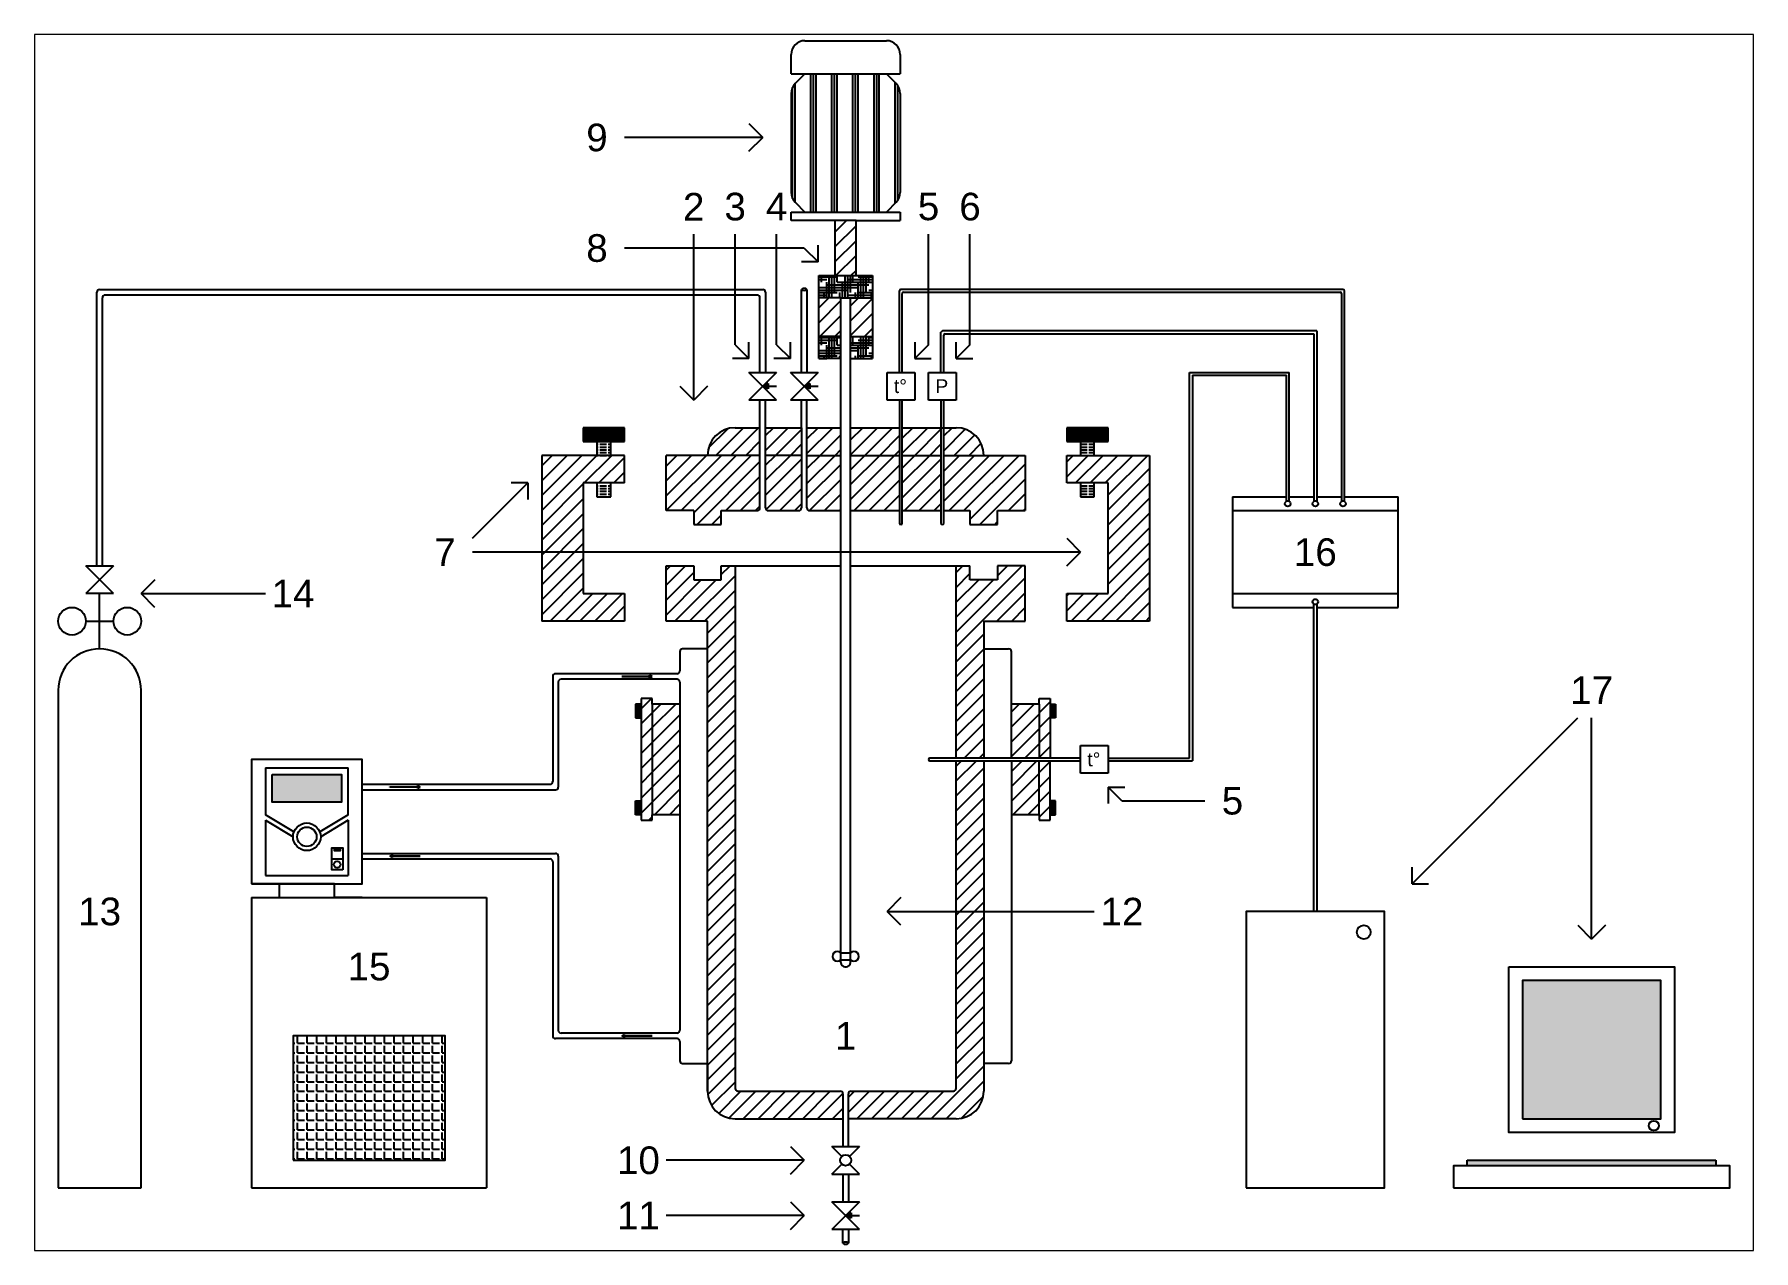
# Paper-space layout 'Макет' of a CAD drawing. Header units: millimetres. Extents: x 30 to 267, y 21 to 189.
# The model-space entities are those that its viewports show. They can reach past a viewport. Long polylines and large blocks are cut down to what shows.
import ezdxf
from ezdxf.enums import TextEntityAlignment as Align

# ---------------------------------------------------------------- set-up
doc = ezdxf.new("R2010")
doc.units = ezdxf.units.MM
doc.styles.get("Standard").update_dxf_attribs({"font": 'arial.ttf'})
pattern_1 = [(45, (-950, 1e-13), (-26.94077, 26.94077), [])]
pattern_2 = [(0, (-950, -100), (0, 10), [24, -6])]
pattern_3 = [(45, (0, 50), (-26.94077, 26.94077), [])]

msp = doc.modelspace()

# ---------------------------------------------------------------- hatches: boundary and pattern name
at = {"true_color": 0xffffff}
h = msp.add_hatch(dxfattribs=at)
h.set_pattern_fill('PLAST', scale=12, angle=90)
h.paths.add_polyline_path([(3047.5, 3959.3, 0.198912), (3032.9, 3994.6), (2997.5, 4030), (2702.5, 4030), (2667.1, 3994.6, 0.198912), (2652.5, 3959.3), (2652.5, 3600.7, 0.198912), (2667.1, 3565.4), (2702.5, 3530), (2997.5, 3530), (3032.9, 3565.4, 0.198912), (3047.5, 3600.7)])
h = msp.add_hatch(dxfattribs=at)
h.set_pattern_fill('ANSI31', scale=12)
h.paths.add_polyline_path([(2887.5, 3500), (2812.5, 3500), (2812.5, 3300), (2887.5, 3300)])
h = msp.add_hatch(dxfattribs=at)
h.set_pattern_fill('HOUND', scale=6)
h.paths.add_polyline_path([(2947.5, 3300), (2752.5, 3300), (2752.5, 3220), (2832.5, 3220), (2867.5, 3220), (2947.5, 3220)])
h = msp.add_hatch(dxfattribs=at)
h.set_pattern_fill('ANSI31', scale=12)
h.paths.add_polyline_path([(2832.5, 3220), (2752.5, 3220), (2752.5, 3080), (2832.5, 3080)])
h = msp.add_hatch(dxfattribs=at)
h.set_pattern_fill('ANSI31', scale=12)
h.paths.add_polyline_path([(2947.5, 3220), (2867.5, 3220), (2867.5, 3080), (2947.5, 3080)])
h = msp.add_hatch(dxfattribs=at)
h.set_pattern_fill('HOUND', scale=6)
h.paths.add_polyline_path([(2832.5, 3080), (2752.5, 3080), (2752.5, 3000), (2832.5, 3000)])
h = msp.add_hatch(dxfattribs=at)
h.set_pattern_fill('HOUND', scale=6)
h.paths.add_polyline_path([(2947.5, 3080), (2867.5, 3080), (2867.5, 3000), (2947.5, 3000)])
h = msp.add_hatch(color=7, dxfattribs=at)
h.dxf.hatch_style = 1
h.paths.add_polyline_path([(2550, 2900), (2570, 2890), (2570, 2910)])
h = msp.add_hatch(color=7, dxfattribs=at)
h.dxf.hatch_style = 1
h.paths.add_polyline_path([(2700, 2900), (2720, 2890), (2720, 2910)])
at = {"true_color": 0x636466}
h = msp.add_hatch(color=251, dxfattribs=at)
h.dxf.hatch_style = 1
h.paths.add_polyline_path([(1950, 2750), (1900, 2750), (1900, 2700), (1950, 2700)])
at = {"true_color": 0x939598}
h = msp.add_hatch(color=252, dxfattribs=at)
h.dxf.hatch_style = 1
h.paths.add_polyline_path([(1950, 2700), (2000, 2700), (2000, 2750), (1950, 2750)])
at = {"true_color": 0x636466}
h = msp.add_hatch(color=251, dxfattribs=at)
h.dxf.hatch_style = 1
h.paths.add_polyline_path([(2000, 2750), (2000, 2700), (2050, 2700), (2050, 2750)])
at = {"true_color": 0xffffff}
h = msp.add_hatch(dxfattribs=at)
h.set_pattern_fill('ANSI31', scale=12)
h.paths.add_polyline_path([(2540, 2750), (2450, 2750, 0.414214), (2350, 2650), (2540, 2650)])
h = msp.add_hatch(dxfattribs=at)
h.set_pattern_fill('ANSI31', scale=12)
h.paths.add_polyline_path([(2690, 2750), (2560, 2750), (2560, 2650), (2690, 2650)])
h = msp.add_hatch(dxfattribs=at)
h.set_pattern_fill('ANSI31', scale=12)
h.paths.add_polyline_path([(2832.5, 2750), (2710, 2750), (2710, 2650), (2832.5, 2650)])
h = msp.add_hatch(dxfattribs=at)
h.set_pattern_fill('ANSI31', scale=12)
h.paths.add_polyline_path([(3045, 2750), (2867.5, 2750), (2867.5, 2650), (3045, 2650)])
h = msp.add_hatch(dxfattribs=at)
h.set_pattern_fill('ANSI31', scale=12)
h.set_pattern_definition(pattern_1)
h.paths.add_polyline_path([(3195, 2650), (3195, 2750), (3055, 2750), (3055, 2650)])
h = msp.add_hatch(dxfattribs=at)
h.set_pattern_fill('ANSI31', scale=12)
h.paths.add_polyline_path([(3250, 2750), (3205, 2750), (3205, 2650), (3350, 2650, 0.414214)])
at = {"true_color": 0x636466}
h = msp.add_hatch(color=251, dxfattribs=at)
h.dxf.hatch_style = 1
h.paths.add_polyline_path([(3650, 2700), (3700, 2700), (3700, 2750), (3650, 2750)])
at = {"true_color": 0x939598}
h = msp.add_hatch(color=252, dxfattribs=at)
h.dxf.hatch_style = 1
h.paths.add_polyline_path([(3750, 2700), (3750, 2750), (3700, 2750), (3700, 2700)])
at = {"true_color": 0x636466}
h = msp.add_hatch(color=251, dxfattribs=at)
h.dxf.hatch_style = 1
h.paths.add_polyline_path([(3750, 2750), (3750, 2700), (3800, 2700), (3800, 2750)])
at = {"true_color": 0xffffff}
h = msp.add_hatch(dxfattribs=at)
h.set_pattern_fill('ACAD_ISO02W100', scale=2)
h.set_pattern_definition(pattern_2)
h.paths.add_polyline_path([(1950, 2700), (1950, 2650), (2000, 2650), (2000, 2700)])
h = msp.add_hatch(dxfattribs=at)
h.set_pattern_fill('ACAD_ISO02W100', scale=2)
h.set_pattern_definition(pattern_2)
h.paths.add_polyline_path([(3750, 2700), (3700, 2700), (3700, 2650), (3750, 2650)])
h = msp.add_hatch(dxfattribs=at)
h.set_pattern_fill('ANSI31', scale=12)
h.paths.add_polyline_path([(1900, 2550), (2050, 2550), (2050, 2650), (1750, 2650), (1750, 2300), (1900, 2300)])
h.paths.add_polyline_path([(2050, 2150), (1900, 2150), (1900, 2300), (1750, 2300), (1750, 2050), (2050, 2050)])
h = msp.add_hatch(dxfattribs=at)
h.set_pattern_fill('ANSI31', scale=12)
h.set_pattern_definition(pattern_1)
h.paths.add_polyline_path([(2400, 2450), (2530, 2450, 0.414214), (2540, 2460), (2540, 2650), (2200, 2650), (2200, 2450), (2300, 2450), (2300, 2400), (2400, 2400)])
h = msp.add_hatch(dxfattribs=at)
h.set_pattern_fill('ANSI31', scale=12)
h.paths.add_polyline_path([(2690, 2650), (2560, 2650), (2560, 2460, 0.414214), (2570, 2450), (2680, 2450, 0.414214), (2690, 2460)])
h = msp.add_hatch(dxfattribs=at)
h.set_pattern_fill('ANSI31', scale=12)
h.paths.add_polyline_path([(2832.5, 2650), (2710, 2650), (2710, 2460, 0.414214), (2720, 2450), (2832.5, 2450)])
h = msp.add_hatch(dxfattribs=at)
h.set_pattern_fill('ANSI31', scale=12)
h.paths.add_polyline_path([(3045, 2650), (2867.5, 2650), (2867.5, 2450), (3045, 2450)])
h = msp.add_hatch(dxfattribs=at)
h.set_pattern_fill('ANSI31', scale=12)
h.set_pattern_definition(pattern_1)
h.paths.add_polyline_path([(3055, 2450), (3195, 2450), (3195, 2650), (3055, 2650)])
h = msp.add_hatch(dxfattribs=at)
h.set_pattern_fill('ANSI31', scale=12)
h.set_pattern_definition(pattern_1)
h.paths.add_polyline_path([(3400, 2450), (3500, 2450), (3500, 2650), (3205, 2650), (3205, 2450), (3300, 2450), (3300, 2400), (3400, 2400)])
h = msp.add_hatch(dxfattribs=at)
h.set_pattern_fill('ANSI31', scale=12)
h.paths.add_polyline_path([(3950, 2650), (3650, 2650), (3650, 2550), (3800, 2550), (3800, 2150), (3650, 2150), (3650, 2050), (3950, 2050)])
h = msp.add_hatch(dxfattribs=at)
h.set_pattern_fill('ACAD_ISO02W100', scale=2)
h.set_pattern_definition(pattern_2)
h.paths.add_polyline_path([(1950, 2550), (1950, 2500), (2000, 2500), (2000, 2550)])
h = msp.add_hatch(dxfattribs=at)
h.set_pattern_fill('ACAD_ISO02W100', scale=2)
h.set_pattern_definition(pattern_2)
h.paths.add_polyline_path([(3750, 2550), (3700, 2550), (3700, 2500), (3750, 2500)])
h = msp.add_hatch()
h.set_pattern_fill('ANSI31', color=256, scale=12)
h.set_pattern_definition(pattern_1)
h.paths.add_polyline_path([(2350, 2050), (2350, 350, 0.414214), (2450, 250), (2840, 250), (2840, 340, 0.414214), (2830, 350), (2460, 350, -0.414214), (2450, 360), (2450, 2250), (2400, 2250), (2400, 2200), (2300, 2200), (2300, 2250), (2200, 2250), (2200, 2050)])
h = msp.add_hatch()
h.set_pattern_fill('ANSI31', color=256, scale=12)
h.paths.add_polyline_path([(3350, 2050), (3500, 2050), (3500, 2250), (3400, 2250), (3400, 2200), (3300, 2200), (3300, 2250), (3250, 2250), (3250, 1555), (3350, 1555)])
h = msp.add_hatch(color=7, dxfattribs=at)
h.dxf.hatch_style = 1
h.paths.add_polyline_path([(2140, 1854.5), (2140, 1850.5), (2040, 1850.5), (2040, 1849.5), (2140, 1849.5), (2140, 1845.5), (2150, 1850)])
at = {"true_color": 0x939598}
h = msp.add_hatch(color=252, dxfattribs=at)
h.dxf.hatch_style = 1
h.paths.add_polyline_path([(2110, 1750), (2090, 1750), (2090, 1700), (2110, 1700)])
h = msp.add_hatch()
h.set_pattern_fill('ANSI31', color=256, scale=12)
h.paths.add_polyline_path([(2150, 1750), (2150, 1770), (2110, 1770), (2110, 1330), (2150, 1330), (2150, 1350)])
h = msp.add_hatch()
h.set_pattern_fill('ANSI31', color=256, scale=12)
h.paths.add_polyline_path([(2250, 1750), (2150, 1750), (2150, 1350), (2250, 1350)])
h = msp.add_hatch()
h.set_pattern_fill('ANSI31', color=256, scale=12)
h.set_pattern_definition(pattern_3)
h.paths.add_polyline_path([(3550, 1750), (3450, 1750), (3450, 1555), (3550, 1555)])
h = msp.add_hatch()
h.set_pattern_fill('ANSI31', color=256, scale=12)
h.paths.add_polyline_path([(3550, 1555), (3590, 1555), (3590, 1770), (3550, 1770), (3550, 1750)])
h = msp.add_hatch(color=252, dxfattribs=at)
h.dxf.hatch_style = 1
h.paths.add_polyline_path([(3610, 1750), (3590, 1750), (3590, 1700), (3610, 1700)])
h = msp.add_hatch(color=256)
h.dxf.hatch_style = 1
h.set_gradient()
h.paths.add_polyline_path([(1025, 1495), (775, 1495), (775, 1395), (1025, 1395)])
h = msp.add_hatch()
h.set_pattern_fill('ANSI31', color=256, scale=12)
h.paths.add_polyline_path([(3350, 1545), (3250, 1545), (3250, 360, -0.414214), (3240, 350), (2870, 350, 0.414214), (2860, 340), (2860, 250), (3250, 250, 0.414214), (3350, 350)])
h = msp.add_hatch()
h.set_pattern_fill('ANSI31', color=256, scale=12)
h.set_pattern_definition(pattern_3)
h.paths.add_polyline_path([(3550, 1545), (3450, 1545), (3450, 1350), (3550, 1350)])
h = msp.add_hatch()
h.set_pattern_fill('ANSI31', color=256, scale=12)
h.paths.add_polyline_path([(3590, 1545), (3550, 1545), (3550, 1350), (3550, 1330), (3590, 1330)])
at = {"true_color": 0xffffff}
h = msp.add_hatch(color=7, dxfattribs=at)
h.dxf.hatch_style = 1
h.paths.add_polyline_path([(1300, 1454.5), (1300, 1450.5), (1200, 1450.5), (1200, 1449.5), (1300, 1449.5), (1300, 1445.5), (1310, 1450)])
at = {"true_color": 0x939598}
h = msp.add_hatch(color=252, dxfattribs=at)
h.dxf.hatch_style = 1
h.paths.add_polyline_path([(2110, 1400), (2090, 1400), (2090, 1350), (2110, 1350)])
h = msp.add_hatch(color=252, dxfattribs=at)
h.dxf.hatch_style = 1
h.paths.add_polyline_path([(3610, 1400), (3590, 1400), (3590, 1350), (3610, 1350)])
at = {"true_color": 0xffffff}
h = msp.add_hatch(dxfattribs=at)
h.set_pattern_fill('ANSI31', angle=45)
h.paths.add_polyline_path([(1020, 1225), (1000, 1225), (1000, 1219), (1020, 1219)])
h = msp.add_hatch(color=7, dxfattribs=at)
h.dxf.hatch_style = 1
h.paths.add_polyline_path([(1210, 1199.5), (1310, 1199.5), (1310, 1200.5), (1210, 1200.5), (1210, 1204.5), (1200, 1200), (1210, 1195.5)])
h = msp.add_hatch(color=256)
h.dxf.hatch_style = 1
h.set_gradient()
h.paths.add_polyline_path([(5300, 250), (5800, 250), (5800, 750), (5300, 750)])
h = msp.add_hatch()
h.set_pattern_fill('ANGLE', color=256, scale=5)
h.set_pattern_definition([(0, (-950, 1e-13), (0, 34.925), [25.4, -9.525]), (90, (-950, 1e-13), (-34.925, 2e-15), [25.4, -9.525])])
h.paths.add_polyline_path([(850, 100), (1400, 100), (1400, 550), (850, 550)])
h = msp.add_hatch(color=7, dxfattribs=at)
h.dxf.hatch_style = 1
h.paths.add_polyline_path([(2050, 550.5), (2150, 550.5), (2150, 549.5), (2050, 549.5), (2050, 545.5), (2040, 550), (2050, 554.5)])
h = msp.add_hatch(color=7, dxfattribs=at)
h.dxf.hatch_style = 1
h.paths.add_polyline_path([(5100, 100), (5100, 80), (6000, 80), (6000, 100)])
h = msp.add_hatch(color=7, dxfattribs=at)
h.dxf.hatch_style = 1
h.paths.add_polyline_path([(2850, -100), (2870, -110), (2870, -90)])

# ---------------------------------------------------------------- linework, layer by layer
for p, q in [((2702.5, 4150), (2997.5, 4150)), ((2652.5, 4030), (2652.5, 4100)), ((3047.5, 4100), (3047.5, 4030)), ((2652.5, 4030), (3047.5, 4030)), ((2667.1, 3994.6), (2702.5, 4030)), ((3032.9, 3994.6), (2997.5, 4030)), ((2652.5, 3959.3), (2652.5, 3600.7)), ((3047.5, 3959.3), (3047.5, 3600.7)), ((2550, 3800), (2050, 3800)), ((2500, 3850), (2550, 3800)), ((2500, 3750), (2550, 3800)), ((2667.1, 3565.4), (2702.5, 3530)), ((3032.9, 3565.4), (2997.5, 3530)), ((2652.5, 3500), (2652.5, 3530)), ((2652.5, 3530), (3047.5, 3530)), ((2812.5, 3500), (2652.5, 3500)), ((2812.5, 3300), (2812.5, 3500)), ((2887.5, 3500), (2812.5, 3500)), ((2887.5, 3300), (2887.5, 3500)), ((2887.5, 3500), (3047.5, 3500)), ((3047.5, 3530), (3047.5, 3500)), ((2300, 2850), (2300, 3450)), ((2450, 3050), (2450, 3450)), ((2600, 3050), (2600, 3450)), ((3150, 3050), (3150, 3450)), ((3300, 3050), (3300, 3450)), ((2700, 3400), (2050, 3400)), ((2700, 3400), (2750, 3350)), ((2750, 3350), (2750, 3410)), ((2750, 3350), (2690, 3350)), ((2752.5, 3000), (2752.5, 3300)), ((2752.5, 3300), (2947.5, 3300)), ((2947.5, 3300), (2947.5, 3000)), ((140, 2250), (140, 3240)), ((150, 3250), (2550, 3250)), ((2560, 3240), (2560, 2950)), ((2690, 2950), (2690, 3250)), ((2710, 3250), (2710, 2950)), ((3045, 2950), (3045, 3245)), ((4650, 3250), (3050, 3250)), ((3060, 3240), (4640, 3240)), ((4655, 2483.7), (4655, 3245)), ((160, 2250), (160, 3220)), ((2530, 3230), (170, 3230)), ((2540, 2950), (2540, 3220)), ((2832.5, 3220), (2752.5, 3220)), ((2832.5, 815), (2832.5, 3220)), ((2832.5, 3220), (2867.5, 3220)), ((2867.5, 815), (2867.5, 3220)), ((2867.5, 3220), (2947.5, 3220)), ((3055, 2950), (3055, 3235)), ((4645, 3235), (4645, 2483.7)), ((2450, 3050), (2500, 3000)), ((2500, 3000), (2500, 3060)), ((2600, 3050), (2650, 3000)), ((2650, 3000), (2650, 3060)), ((2832.5, 3080), (2752.5, 3080)), ((2867.5, 3080), (2947.5, 3080)), ((3100, 3060), (3100, 3000)), ((3150, 3050), (3100, 3000)), ((3195, 2950), (3195, 3095)), ((4555, 3100), (3200, 3100)), ((3205, 2950), (3205, 3085)), ((3210, 3090), (4545, 3090)), ((3250, 3000), (3250, 3060)), ((3300, 3050), (3250, 3000)), ((4545, 3090), (4545, 2483.7)), ((4555, 3100), (4555, 2483.7)), ((2500, 3000), (2440, 3000)), ((2650, 3000), (2590, 3000)), ((2832.5, 3000), (2752.5, 3000)), ((2867.5, 3000), (2947.5, 3000)), ((3100, 3000), (3160, 3000)), ((3250, 3000), (3310, 3000)), ((2500, 2950), (2600, 2950)), ((2600, 2950), (2500, 2850)), ((2600, 2850), (2500, 2950)), ((2650, 2950), (2750, 2950)), ((2750, 2950), (2650, 2850)), ((2750, 2850), (2650, 2950)), ((3000, 2850), (3000, 2950)), ((3000, 2950), (3050, 2950)), ((3050, 2950), (3100, 2950)), ((3100, 2950), (3100, 2850)), ((3150, 2850), (3150, 2950)), ((3150, 2950), (3200, 2950)), ((3200, 2950), (3250, 2950)), ((3250, 2950), (3250, 2850)), ((4095, 1555), (4095, 2950)), ((4095, 2950), (4455, 2950)), ((4105, 2940), (4105, 1545)), ((4105, 2940), (4445, 2940)), ((4445, 2483.7), (4445, 2940)), ((4455, 2483.7), (4455, 2950)), ((2250, 2900), (2300, 2850)), ((2350, 2900), (2300, 2850)), ((2570, 2910), (2550, 2900)), ((2570, 2890), (2550, 2900)), ((2570, 2910), (2570, 2890)), ((2570, 2900), (2600, 2900)), ((2720, 2910), (2700, 2900)), ((2720, 2890), (2700, 2900)), ((2720, 2910), (2720, 2890)), ((2720, 2900), (2750, 2900)), ((2600, 2850), (2500, 2850)), ((2540, 2750), (2540, 2850)), ((2560, 2750), (2560, 2850)), ((2750, 2850), (2650, 2850)), ((2690, 2750), (2690, 2850)), ((2710, 2750), (2710, 2850)), ((3100, 2850), (3000, 2850)), ((3045, 2850), (3045, 2405)), ((3055, 2405), (3055, 2850)), ((3250, 2850), (3150, 2850)), ((3195, 2850), (3195, 2405)), ((3205, 2405), (3205, 2850)), ((2050, 2750), (1900, 2750)), ((1900, 2750), (1900, 2700)), ((1950, 2700), (1950, 2750)), ((2000, 2700), (2000, 2750)), ((2050, 2700), (2050, 2750)), ((2450, 2750), (2540, 2750)), ((2540, 2460), (2540, 2750)), ((2560, 2460), (2560, 2750)), ((2560, 2750), (2690, 2750)), ((2690, 2750), (2690, 2460)), ((2710, 2460), (2710, 2750)), ((2710, 2750), (2832.5, 2750)), ((2867.5, 2750), (3045, 2750)), ((3055, 2750), (3195, 2750)), ((3195, 2750), (3205, 2750)), ((3205, 2750), (3250, 2750)), ((3800, 2750), (3650, 2750)), ((3650, 2750), (3650, 2700)), ((3700, 2700), (3700, 2750)), ((3750, 2700), (3750, 2750)), ((3800, 2700), (3800, 2750)), ((1900, 2700), (1950, 2700)), ((1950, 2700), (1950, 2650)), ((1950, 2700), (2000, 2700)), ((2000, 2650), (2000, 2700)), ((2000, 2700), (2050, 2700)), ((3650, 2700), (3700, 2700)), ((3700, 2700), (3700, 2650)), ((3700, 2700), (3750, 2700)), ((3750, 2650), (3750, 2700)), ((3750, 2700), (3800, 2700)), ((2050, 2650), (1750, 2650)), ((1750, 2650), (1750, 2050)), ((2050, 2550), (2050, 2650)), ((2200, 2450), (2200, 2650)), ((2200, 2650), (2200, 2650)), ((2540, 2650), (2200, 2650)), ((2350, 2650), (2350, 2650)), ((2690, 2650), (2560, 2650)), ((2710, 2650), (2832.5, 2650)), ((2867.5, 2650), (3045, 2650)), ((3055, 2650), (3195, 2650)), ((3205, 2650), (3500, 2650)), ((3350, 2650), (3350, 2650)), ((3500, 2650), (3500, 2450)), ((3500, 2650), (3500, 2650)), ((3650, 2650), (3950, 2650)), ((3650, 2550), (3650, 2650)), ((3950, 2650), (3950, 2050)), ((1500, 2350), (1700, 2550)), ((1700, 2550), (1640, 2550)), ((1700, 2550), (1700, 2490)), ((2050, 2550), (1900, 2550)), ((1900, 2550), (1900, 2150)), ((1950, 2550), (1950, 2500)), ((1950, 2500), (2000, 2500)), ((2000, 2500), (2000, 2550)), ((3800, 2550), (3650, 2550)), ((3700, 2550), (3700, 2500)), ((3700, 2500), (3750, 2500)), ((3750, 2500), (3750, 2550)), ((3800, 2150), (3800, 2550)), ((4250, 2500), (4250, 2100)), ((4250, 2500), (4445, 2500)), ((4455, 2500), (4545, 2500)), ((4555, 2500), (4645, 2500)), ((4655, 2500), (4850, 2500)), ((4850, 2100), (4850, 2500)), ((2300, 2450), (2200, 2450)), ((2300, 2450), (2300, 2400)), ((2400, 2400), (2400, 2450)), ((2400, 2450), (2530, 2450)), ((2570, 2450), (2680, 2450)), ((2720, 2450), (2832.5, 2450)), ((2867.5, 2450), (3045, 2450)), ((3055, 2450), (3195, 2450)), ((3205, 2450), (3300, 2450)), ((3300, 2450), (3300, 2400)), ((3400, 2400), (3400, 2450)), ((3400, 2450), (3500, 2450)), ((4250, 2450), (4850, 2450)), ((2300, 2400), (2400, 2400)), ((3050, 2400), (3050, 2400)), ((3200, 2400), (3200, 2400)), ((3300, 2400), (3400, 2400)), ((3650, 2350), (3700, 2300)), ((100, 2250), (200, 2250)), ((200, 2250), (100, 2150)), ((200, 2150), (100, 2250)), ((3700, 2300), (1500, 2300)), ((2200, 2050), (2200, 2250)), ((2200, 2250), (2300, 2250)), ((2300, 2250), (2300, 2200)), ((2400, 2200), (2400, 2250)), ((2400, 2250), (2832.5, 2250)), ((2450, 2250), (2450, 360)), ((2867.5, 2250), (3300, 2250)), ((3250, 1555), (3250, 2250)), ((3300, 2200), (3300, 2250)), ((3400, 2250), (3400, 2200)), ((3500, 2250), (3400, 2250)), ((3500, 2050), (3500, 2250)), ((3650, 2250), (3700, 2300)), ((350, 2200), (300, 2150)), ((2300, 2200), (2400, 2200)), ((3400, 2200), (3300, 2200)), ((200, 2150), (100, 2150)), ((150, 1950), (150, 2150)), ((300, 2150), (750, 2150)), ((350, 2100), (300, 2150)), ((1900, 2150), (2050, 2150)), ((2050, 2150), (2050, 2050)), ((3650, 2050), (3650, 2150)), ((3650, 2150), (3800, 2150)), ((4250, 2150), (4850, 2150)), ((4250, 2100), (4545, 2100)), ((4545, 1000), (4545, 2111.3)), ((4555, 2111.3), (4555, 1000)), ((4555, 2100), (4850, 2100)), ((100, 2050), (200, 2050)), ((2050, 2050), (1750, 2050)), ((2350, 2050), (2200, 2050)), ((2350, 350), (2350, 2050)), ((3350, 2050), (3500, 2050)), ((3350, 2050), (3350, 1555)), ((3950, 2050), (3650, 2050)), ((2250, 1940), (2250, 1870)), ((2350, 1950), (2260, 1950)), ((3350, 1950), (3440, 1950)), ((3450, 1555), (3450, 1940)), ((1790, 1850), (1790, 1470)), ((2240, 1860), (1800, 1860)), ((1810, 1830), (1810, 1450)), ((2240, 1840), (1820, 1840)), ((2040, 1850.5), (2140, 1850.5)), ((2040, 1849.5), (2040, 1850.5)), ((2140, 1849.5), (2040, 1849.5)), ((2140, 1850.5), (2140, 1854.5)), ((2150, 1850), (2140, 1854.5)), ((2140, 1845.5), (2150, 1850)), ((2140, 1845.5), (2140, 1849.5)), ((2250, 1830), (2250, 570)), ((0, 1800), (0, 0)), ((300, 0), (300, 1800)), ((2110, 1750), (2090, 1750)), ((2090, 1750), (2090, 1700)), ((2150, 1770), (2110, 1770)), ((2110, 1770), (2110, 1330)), ((2150, 1750), (2150, 1770)), ((2250, 1750), (2150, 1750)), ((2150, 1750), (2150, 1350)), ((3550, 1750), (3450, 1750)), ((3550, 1750), (3550, 1770)), ((3550, 1770), (3590, 1770)), ((3550, 1750), (3550, 1555)), ((3590, 1770), (3590, 1555)), ((3590, 1750), (3610, 1750)), ((3610, 1750), (3610, 1700)), ((2090, 1700), (2110, 1700)), ((3610, 1700), (3590, 1700)), ((4900, 1100), (5500, 1700)), ((5550, 900), (5550, 1700)), ((3700, 1500), (3700, 1600)), ((3700, 1600), (3750, 1600)), ((3750, 1600), (3800, 1600)), ((3800, 1600), (3800, 1500)), ((750, 1520), (1050, 1520)), ((750, 1520), (750, 1350)), ((1050, 1350), (1050, 1520)), ((3150, 1550), (3150, 1550)), ((3700, 1555), (3155, 1555)), ((3155, 1545), (3700, 1545)), ((3250, 360), (3250, 1545)), ((3350, 1545), (3350, 350)), ((3450, 1545), (3450, 460)), ((3550, 1350), (3550, 1545)), ((3590, 1330), (3590, 1545)), ((3800, 1500), (3700, 1500)), ((3800, 1555), (4095, 1555)), ((3800, 1545), (4105, 1545)), ((1100, 1460), (1780, 1460)), ((1100, 1440), (1800, 1440)), ((1200, 1450.5), (1300, 1450.5)), ((1200, 1449.5), (1200, 1450.5)), ((1300, 1449.5), (1200, 1449.5)), ((1300, 1450.5), (1300, 1454.5)), ((1310, 1450), (1300, 1454.5)), ((1300, 1445.5), (1310, 1450)), ((1300, 1445.5), (1300, 1449.5)), ((3800, 1450), (3860, 1450)), ((3800, 1450), (3800, 1390)), ((3850, 1400), (3800, 1450)), ((2090, 1350), (2090, 1400)), ((2090, 1400), (2110, 1400)), ((3610, 1400), (3590, 1400)), ((3610, 1350), (3610, 1400)), ((3850, 1400), (4150, 1400)), ((853.3, 1288), (750, 1350)), ((750, 1330), (750, 1130)), ((750, 1330), (850, 1270)), ((1050, 1350), (946.7, 1288)), ((1050, 1330), (950, 1270)), ((1050, 1330), (1050, 1130)), ((2110, 1350), (2090, 1350)), ((2110, 1330), (2150, 1330)), ((2250, 1350), (2150, 1350)), ((2150, 1330), (2150, 1350)), ((3550, 1350), (3450, 1350)), ((3550, 1350), (3550, 1330)), ((3550, 1330), (3590, 1330)), ((3590, 1350), (3610, 1350)), ((990, 1190), (1030, 1190)), ((1100, 1210), (1800, 1210)), ((1100, 1190), (1780, 1190)), ((1200, 1200), (1210, 1204.5)), ((1210, 1195.5), (1200, 1200)), ((1210, 1200.5), (1210, 1204.5)), ((1310, 1200.5), (1210, 1200.5)), ((1210, 1195.5), (1210, 1199.5)), ((1210, 1199.5), (1310, 1199.5)), ((1310, 1199.5), (1310, 1200.5)), ((1810, 1200), (1810, 570)), ((750, 1130), (1050, 1130)), ((1790, 1180), (1790, 550)), ((4900, 1100), (4900, 1160)), ((800, 1100), (700, 1100)), ((1000, 1100), (800, 1100)), ((800, 1100), (800, 1050)), ((1000, 1050), (1000, 1100)), ((4900, 1100), (4960, 1100)), ((700, 1050), (1550, 1050)), ((700, 1050), (700, 0)), ((800, 1050), (800, 1050)), ((1100, 1050), (1000, 1050)), ((1550, 1050), (1550, 0)), ((3050, 1050), (3000, 1000)), ((3000, 1000), (3750, 1000)), ((3050, 950), (3000, 1000)), ((5500, 950), (5550, 900)), ((5600, 950), (5550, 900)), ((2832.5, 850), (2867.5, 850)), ((2832.5, 825), (2867.5, 825)), ((2847.5, 800), (2852.5, 800)), ((2240, 540), (1800, 540)), ((2240, 560), (1820, 560)), ((2040, 550), (2050, 554.5)), ((2050, 545.5), (2040, 550)), ((2050, 550.5), (2050, 554.5)), ((2150, 550.5), (2050, 550.5)), ((2050, 545.5), (2050, 549.5)), ((2050, 549.5), (2150, 549.5)), ((2150, 549.5), (2150, 550.5)), ((2250, 530), (2250, 460)), ((2260, 450), (2350, 450)), ((2350, 450), (2350, 350)), ((3440, 450), (3350, 450)), ((2460, 350), (2830, 350)), ((2840, 340), (2840, 150)), ((2860, 150), (2860, 340)), ((2870, 350), (3240, 350)), ((2450, 250), (2840, 250)), ((3250, 250), (2860, 250)), ((2650, 150), (2700, 100)), ((2800, 150), (2900, 150)), ((2835.9, 114.1), (2800, 150)), ((2900, 150), (2864.1, 114.1)), ((2700, 100), (2200, 100)), ((2650, 50), (2700, 100)), ((2800, 50), (2835.9, 85.9)), ((2900, 50), (2864.1, 85.9)), ((5100, 80), (5100, 100)), ((5100, 100), (6000, 100)), ((6000, 100), (6000, 80)), ((0, 0), (300, 0)), ((700, 0), (1550, 0)), ((2800, 50), (2900, 50)), ((2840, 50), (2840, -50)), ((2860, 50), (2860, -50)), ((2650, -50), (2700, -100)), ((2800, -50), (2900, -50)), ((2900, -50), (2800, -150)), ((2900, -150), (2800, -50)), ((2840, -50), (2860, -50)), ((2700, -100), (2200, -100)), ((2650, -150), (2700, -100)), ((2870, -90), (2850, -100)), ((2870, -110), (2850, -100)), ((2870, -90), (2870, -110)), ((2870, -100), (2900, -100)), ((2900, -150), (2800, -150)), ((2840, -200), (2840, -150)), ((2860, -150), (2860, -200))]:
    msp.add_line(p, q)
for points in [[(700, 1100), (1100, 1100), (1100, 1550), (700, 1550)], [(775, 1495), (1025, 1495), (1025, 1395), (775, 1395)], [(1030, 1150), (990, 1150), (990, 1230), (1030, 1230)], [(1000, 1225), (1020, 1225), (1020, 1219), (1000, 1219)], [(4300, 0), (4800, 0), (4800, 1000), (4300, 1000)], [(5250, 800), (5850, 800), (5850, 200), (5250, 200)], [(5300, 250), (5800, 250), (5800, 750), (5300, 750)], [(850, 100), (1400, 100), (1400, 550), (850, 550)], [(5050, 0), (6050, 0), (6050, 80), (5050, 80)]]:
    msp.add_lwpolyline(points, close=True)
for centre, radius in [((4450, 2475), 10), ((4550, 2475), 10), ((4650, 2475), 10), ((4550, 2120), 10), ((50, 2050), 50), ((250, 2050), 50), ((900, 1270), 50), ((900, 1270), 35), ((1010, 1170), 12), ((4725, 925), 25), ((5775, 225), 18), ((2850, 100), 20)]:
    msp.add_circle(centre, radius)
for centre, radius, start, end in [((2702.5, 4100), 50, 90, 180), ((2997.5, 4100), 50, 360, 90), ((2702.5, 3959.3), 50, 135, 180), ((2997.5, 3959.3), 50, 360, 45), ((2702.5, 3600.7), 50, 180, 225), ((2997.5, 3600.7), 50, 315, 360), ((150, 3240), 10, 90, 180), ((2550, 3240), 10, 0, 90), ((2700, 3240), 14.1, 45, 135), ((2700, 3260), 14.1, 225, 315), ((3050, 3245), 5, 90, 180), ((3060, 3235), 5, 90, 180), ((4640, 3235), 5, 0, 90), ((4650, 3245), 5, 360, 90), ((170, 3220), 10, 90, 180), ((2530, 3220), 10, 0, 90), ((3200, 3095), 5, 90, 180), ((3210, 3085), 5, 90, 180), ((2450, 2650), 100, 90, 180), ((3250, 2650), 100, 0, 90), ((2530, 2460), 10, 270, 0), ((2570, 2460), 10, 180, 270), ((2680, 2460), 10, 270, 0), ((2720, 2460), 10, 180, 270), ((3050, 2405), 5, 180, 270), ((3050, 2405), 5, 270, 0), ((3200, 2405), 5, 180, 270), ((3200, 2405), 5, 270, 0), ((150, 1800), 150, 0, 180), ((2260, 1940), 10, 90, 180), ((3440, 1940), 10, 0, 90), ((2240, 1870), 10, 270, 0), ((1800, 1850), 10, 90, 180), ((1820, 1830), 10, 90, 180), ((2240, 1830), 10, 0, 90), ((3155, 1550), 5, 90, 180), ((3155, 1550), 5, 180, 270), ((1780, 1470), 10, 270, 0), ((1800, 1450), 10, 270, 0), ((1780, 1180), 10, 0, 90), ((1800, 1200), 10, 0, 90), ((2820, 837.5), 17.7, 45, 315), ((2847.5, 815), 15, 180, 270), ((2852.5, 815), 15, 270, 0), ((2880, 837.5), 17.7, 225, 135), ((1820, 570), 10, 180, 270), ((2240, 570), 10, 270, 0), ((1800, 550), 10, 180, 270), ((2240, 530), 10, 0, 90), ((2260, 460), 10, 180, 270), ((3440, 460), 10, 270, 0), ((2450, 350), 100, 180, 270), ((2460, 360), 10, 180, 270), ((2830, 340), 10, 0, 90), ((2870, 340), 10, 90, 180), ((3240, 360), 10, 270, 0), ((3250, 350), 100, 270, 0), ((2850, -210), 14.1, 45, 135), ((2850, -190), 14.1, 225, 315)]:
    msp.add_arc(centre, radius, start, end)

# ---------------------------------------------------------------- texts
for s, p in [('9', (1950, 3800)), ('2', (2300, 3550)), ('3', (2450, 3550)), ('4', (2600, 3550)), ('5', (3150, 3550)), ('6', (3300, 3550)), ('8', (1950, 3400)), ('7', (1400, 2300)), ('16', (4550, 2300)), ('14', (850, 2150)), ('5', (4250, 1400)), ('13', (150, 1000)), ('12', (3850, 1000)), ('15', (1125, 800)), ('1', (2850, 550)), ('10', (2100, 100)), ('11', (2100, -100))]:
    msp.add_text(s, height=100).set_placement(p, align=Align.MIDDLE)
for s, p in [('t°', (3024.7, 2875.3)), ('P', (3174.7, 2875.3)), ('t°', (3724.7, 1525.3))]:
    msp.add_text(s, height=50).set_placement(p)
msp.add_text('17', height=100).set_placement((5550, 1750), align=Align.CENTER)

psp = doc.layouts.new('Макет')

# ---------------------------------------------------------------- viewports
at = {"layer": '0'}
psp.add_viewport(center=(148.5, 105), size=(237.6, 168), view_center_point=(3025, 1972.93), view_height=4399.6558, dxfattribs=at)

doc.saveas('drawing.dxf')
